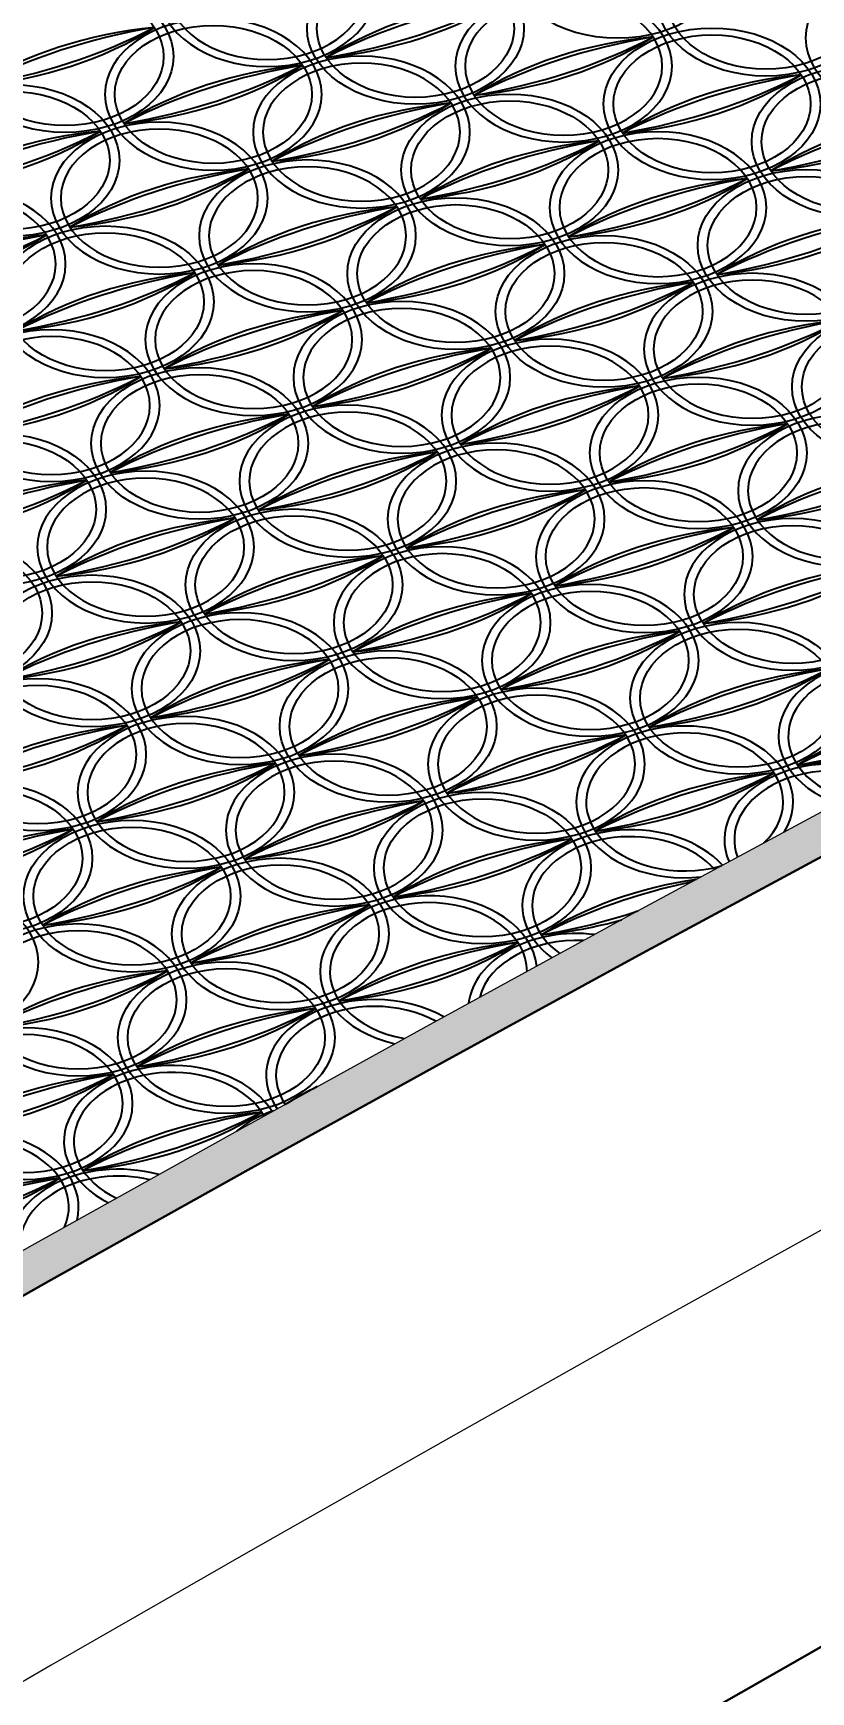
# Model space of a CAD drawing. Extents: x -2611510 to 954358, y -247163 to 181535.
# Drawn here: x 182191 to 186135, y 44740 to 53153 of the extents above; entities that cross this region are included whole.
import ezdxf

# ---------------------------------------------------------------- set-up
doc = ezdxf.new("R2010")
doc.units = 0
doc.linetypes.add('CENTER', pattern=[2, 1.25, -0.25, 0.25, -0.25])
doc.layers.get('Defpoints').update_dxf_attribs({"color": 8})
for name, color, linetype, lineweight in [('标注', 3, 'Continuous', 18), ('桥 中心线', 5, 'CENTER', 15), ('桥 构造粗实', 1, 'Continuous', 30)]:
    doc.layers.add(name, color=color, linetype=linetype, lineweight=lineweight)
doc.styles.add('仿宋字', font='仿宋_GB2312.TTF', dxfattribs={"width": 0.7})
doc.dimstyles.new('750', dxfattribs={"dimscale": 0, "dimtxt": 2.5, "dimasz": 1, "dimexe": 1, "dimexo": 1, "dimgap": 0, "dimtad": 0, "dimdec": 0, "dimlfac": 0.1, "dimrnd": 0.1, "dimzin": 12, "dimdsep": 46, "dimtxsty": '仿宋字', "dimblk": 'OBLIQUE', "dimcen": -1, "dimclrd": 256, "dimclre": 256, "dimclrt": 256, "dimadec": 4, "dimazin": 0, "dimtp": 2, "dimtm": 3, "dimtfac": 0.5, "dimtdec": 0, "dimtmove": 2, "dimatfit": 3, "dimldrblk": 'OBLIQUE', "dimfxl": 3, "dimfxlon": 1, "dimtvp": 0.7, "dimtolj": 1, "dimtzin": 12, "dimarcsym": 0})

# ---------------------------------------------------------------- blocks, each defined once
blk = doc.blocks.new('332323')
at = {"color": 8}
for centre, major_axis in [((14522.4, 13657), (550, 0)), ((15274.2, 13465.5), (550, 0)), ((15274.2, 13465.5), (500, 0)), ((13497.1, 13322.3), (550, 0)), ((13497.1, 13322.3), (500, 0)), ((11719.9, 13179.1), (550, 0)), ((11719.9, 13179.1), (500, 0)), ((12471.7, 12987.6), (500, 0)), ((15000.6, 12939.2), (550, 0)), ((15000.6, 12939.2), (500, 0)), ((15752.3, 12747.7), (550, 0)), ((15752.3, 12747.7), (500, 0)), ((11446.3, 12652.9), (550, 0)), ((11446.3, 12652.9), (500, 0)), ((13975.2, 12604.5), (550, 0)), ((13975.2, 12604.5), (500, 0)), ((15478.7, 12221.5), (550, 0)), ((15478.7, 12221.5), (500, 0)), ((13701.6, 12078.3), (550, 0)), ((13701.6, 12078.3), (500, 0)), ((11924.4, 11935.1), (550, 0)), ((11924.4, 11935.1), (500, 0)), ((14453.3, 11886.8), (550, 0)), ((14453.3, 11886.8), (500, 0)), ((15956.8, 11503.7), (550, 0)), ((15956.8, 11503.7), (500, 0)), ((12402.6, 11217.4), (550, 0)), ((12402.6, 11217.4), (500, 0)), ((14931.5, 11169), (550, 0)), ((14931.5, 11169), (500, 0)), ((11377.2, 10882.7), (550, 0)), ((11377.2, 10882.7), (500, 0)), ((14657.8, 10642.8), (500, 0)), ((12880.7, 10499.6), (550, 0)), ((12880.7, 10499.6), (500, 0)), ((15409.6, 10451.3), (500, 0)), ((11103.6, 10356.5), (550, 0)), ((11103.6, 10356.5), (500, 0)), ((11855.4, 10164.9), (550, 0)), ((11855.4, 10164.9), (500, 0)), ((15136, 9925), (550, 0)), ((15136, 9925), (500, 0)), ((13358.9, 9781.9), (550, 0)), ((13358.9, 9781.9), (500, 0)), ((11308.1, 9112.5), (550, 0)), ((11308.1, 9112.5), (500, 0)), ((13837, 9064.1), (550, 0)), ((13837, 9064.1), (500, 0)), ((12059.9, 8920.9), (550, 0)), ((12059.9, 8920.9), (500, 0)), ((12811.6, 8729.4), (550, 0)), ((12811.6, 8729.4), (500, 0)), ((12538, 8203.2), (550, 0)), ((12538, 8203.2), (500, 0))]:
    blk.add_ellipse(centre, major_axis=major_axis, ratio=0.7, dxfattribs=at)
for centre, major_axis, start_param, end_param in [((12745.3, 13513.8), (-550, 0), 3.141593, 9.424778), ((12745.3, 13513.8), (-500, 0), 3.141593, 9.424778), ((16025.9, 13273.9), (-550, 0), 3.141593, 9.424778), ((14182.2, 12293.7), (-1696.6, 0), -1.433605, -0.835323), ((14534.5, 11764.9), (-2505.2, 0), -1.335396, -0.933532), ((12811.9, 14350.9), (-1696.6, 0), 1.707987, 2.30627), ((12459.6, 14879.7), (2505.2, 0), -1.335396, -0.933532), ((14248.8, 13130.8), (-550, 0), 3.141593, 9.424778), ((14248.8, 13130.8), (-500, 0), 3.141593, 9.424778), ((12405.1, 12150.5), (1696.6, 0), 1.707987, 2.30627), ((12757.4, 11621.7), (2505.2, 0), 1.806196, 2.208061), ((11034.7, 14207.7), (-1696.6, 0), 1.707987, 2.30627), ((10682.5, 14736.5), (-2505.2, 0), 1.806196, 2.208061), ((12471.7, 12987.6), (-550, 0), 3.141593, 9.424778), ((14934, 12102.2), (1696.6, 0), 1.707987, 2.30627), ((15286.3, 11573.4), (-2505.2, 0), -1.335396, -0.933532), ((13563.6, 14159.3), (-1696.6, 0), 1.707987, 2.30627), ((13211.4, 14688.1), (2505.2, 0), -1.335396, -0.933532), ((13156.9, 11959), (1696.6, 0), 1.707987, 2.30627), ((13509.1, 11430.2), (-2505.2, 0), -1.335396, -0.933532), ((11786.5, 14016.2), (-1696.6, 0), 1.707987, 2.30627), ((11434.2, 14545), (2505.2, 0), -1.335396, -0.933532), ((13223.4, 12796.1), (-550, 0), 3.141593, 9.424778), ((13223.4, 12796.1), (-500, 0), 3.141593, 9.424778), ((15685.7, 11910.7), (1696.6, 0), 1.707987, 2.30627), ((16038, 11381.8), (-2505.2, 0), -1.335396, -0.933532), ((14315.4, 13967.8), (1696.6, 0), -1.433605, -0.835323), ((13963.1, 14496.6), (-2505.2, 0), 1.806196, 2.208061), ((13908.6, 11767.5), (1696.6, 0), 1.707987, 2.30627), ((14260.9, 11238.7), (-2505.2, 0), -1.335396, -0.933532), ((12538.2, 13824.6), (1696.6, 0), -1.433605, -0.835323), ((12186, 14353.4), (-2505.2, 0), 1.806196, 2.208061), ((16437.5, 11719.1), (-1696.6, 0), -1.433605, -0.835323), ((16789.8, 11190.3), (2505.2, 0), 1.806196, 2.208061), ((15067.1, 13776.3), (-1696.6, 0), 1.707987, 2.30627), ((14714.9, 14305.1), (-2505.2, 0), 1.806196, 2.208061), ((12131.5, 11624.3), (-1696.6, 0), -1.433605, -0.835323), ((12483.8, 11095.5), (-2505.2, 0), -1.335396, -0.933532), ((10761.1, 13681.5), (-1696.6, 0), 1.707987, 2.30627), ((10408.9, 14210.3), (-2505.2, 0), 1.806196, 2.208061), ((12198.1, 12461.4), (-550, 0), 3.141593, 9.424778), ((12198.1, 12461.4), (-500, 0), 3.141593, 9.424778), ((14726.9, 12413), (-550, 0), 3.141593, 9.424778), ((14660.4, 11576), (1696.6, 0), 1.707987, 2.30627), ((15012.6, 11047.2), (2505.2, 0), 1.806196, 2.208061), ((13290, 13633.1), (-1696.6, 0), 1.707987, 2.30627), ((12937.7, 14161.9), (2505.2, 0), -1.335396, -0.933532), ((14726.9, 12413), (-500, 0), 3.141593, 9.424778), ((12949.8, 12269.8), (-550, 0), 3.141593, 9.424778), ((12949.8, 12269.8), (-500, 0), 3.141593, 9.424778), ((12883.3, 11432.8), (1696.6, 0), 1.707987, 2.30627), ((13235.5, 10904), (2505.2, 0), 1.806196, 2.208061), ((11512.9, 13489.9), (-1696.6, 0), 1.707987, 2.30627), ((11160.6, 14018.7), (2505.2, 0), -1.335396, -0.933532), ((15412.1, 11384.4), (1696.6, 0), 1.707987, 2.30627), ((15764.4, 10855.6), (-2505.2, 0), -1.335396, -0.933532), ((14041.8, 13441.6), (-1696.6, 0), 1.707987, 2.30627), ((13689.5, 13970.4), (2505.2, 0), -1.335396, -0.933532), ((11172.7, 12126.7), (-550, 0), 3.141593, 9.424778), ((11172.7, 12126.7), (-500, 0), 3.141593, 9.424778), ((13635, 11241.3), (1696.6, 0), 1.707987, 2.30627), ((13987.3, 10712.5), (-2505.2, 0), -1.335396, -0.933532), ((12264.6, 13298.4), (1696.6, 0), -1.433605, -0.835323), ((11912.4, 13827.2), (2505.2, 0), -1.335396, -0.933532), ((16163.9, 11192.9), (1696.6, 0), 1.707987, 2.30627), ((16516.1, 10664.1), (-2505.2, 0), -1.335396, -0.933532), ((14793.5, 13250), (1696.6, 0), -1.433605, -0.835323), ((14441.2, 13778.8), (-2505.2, 0), 1.806196, 2.208061), ((11857.9, 11098.1), (1696.6, 0), 1.707987, 2.30627), ((12210.1, 10569.3), (-2505.2, 0), -1.335396, -0.933532), ((10487.5, 13155.2), (1696.6, 0), -1.433605, -0.835323), ((10135.2, 13684), (-2505.2, 0), 1.806196, 2.208061), ((14386.8, 11049.7), (-1696.6, 0), -1.433605, -0.835323), ((14739, 10520.9), (-2505.2, 0), -1.335396, -0.933532), ((13016.4, 13106.9), (1696.6, 0), -1.433605, -0.835323), ((12664.1, 13635.7), (-2505.2, 0), 1.806196, 2.208061), ((12676.2, 11743.6), (-550, 0), 3.141593, 9.424778), ((12609.6, 10906.6), (-1696.6, 0), -1.433605, -0.835323), ((12961.9, 10377.8), (-2505.2, 0), -1.335396, -0.933532), ((11239.3, 12963.7), (-1696.6, 0), 1.707987, 2.30627), ((10887, 13492.5), (-2505.2, 0), 1.806196, 2.208061), ((12676.2, 11743.6), (-500, 0), 3.141593, 9.424778), ((15138.5, 10858.2), (1696.6, 0), 1.707987, 2.30627), ((15490.8, 10329.4), (2505.2, 0), 1.806196, 2.208061), ((13768.1, 12915.3), (-1696.6, 0), 1.707987, 2.30627), ((13415.9, 13444.1), (2505.2, 0), -1.335396, -0.933532), ((15205.1, 11695.2), (-550, 0), 3.141593, 9.424778), ((15205.1, 11695.2), (-500, 0), 3.141593, 9.424778), ((13361.4, 10715), (1696.6, 0), 1.707987, 2.30627), ((13713.7, 10186.2), (2505.2, 0), 1.806196, 2.208061), ((11991, 12772.2), (-1696.6, 0), 1.707987, 2.30627), ((11638.7, 13301), (2505.2, 0), -1.335396, -0.933532), ((13428, 11552.1), (-550, 0), 3.141593, 9.424778), ((13428, 11552.1), (-500, 0), 3.141593, 9.424778), ((11650.8, 11408.9), (-550, 0), 3.141593, 9.424778), ((15890.3, 10666.7), (1696.6, 0), 1.707987, 2.30627), ((16242.5, 10137.9), (-2505.2, 0), -1.335396, -0.933532), ((14519.9, 12723.8), (-1696.6, 0), 1.707987, 2.30627), ((14167.6, 13252.6), (2505.2, 0), -1.335396, -0.933532), ((11650.8, 11408.9), (-500, 0), 3.141593, 9.424778), ((14113.1, 10523.5), (1696.6, 0), 1.707987, 2.30627), ((14465.4, 9994.7), (-2505.2, 0), -1.335396, -0.933532), ((12742.8, 12580.6), (-1696.6, 0), 1.707987, 2.30627), ((12390.5, 13109.5), (2505.2, 0), -1.335396, -0.933532), ((14179.7, 11360.5), (-550, 0), 3.141593, 9.424778), ((14179.7, 11360.5), (-500, 0), 3.141593, 9.424778), ((12336, 10380.3), (1696.6, 0), 1.707987, 2.30627), ((12688.3, 9851.5), (-2505.2, 0), -1.335396, -0.933532), ((10965.6, 12437.5), (-1696.6, 0), 1.707987, 2.30627), ((10613.4, 12966.3), (-2505.2, 0), 1.806196, 2.208061), ((14864.9, 10332), (-1696.6, 0), -1.433605, -0.835323), ((15217.2, 9803.2), (-2505.2, 0), -1.335396, -0.933532), ((13494.5, 12389.1), (1696.6, 0), -1.433605, -0.835323), ((13142.3, 12917.9), (-2505.2, 0), 1.806196, 2.208061), ((13087.8, 10188.8), (-1696.6, 0), -1.433605, -0.835323), ((13440, 9660), (-2505.2, 0), -1.335396, -0.933532), ((11717.4, 12246), (-1696.6, 0), 1.707987, 2.30627), ((11365.1, 12774.8), (-2505.2, 0), 1.806196, 2.208061), ((13154.3, 11025.8), (-550, 0), 3.141593, 9.424778), ((13154.3, 11025.8), (-500, 0), 3.141593, 9.424778), ((15683.2, 10977.5), (-550, 0), 3.141593, 9.424778), ((15616.7, 10140.4), (-1696.6, 0), -1.433605, -0.835323), ((15968.9, 9611.6), (-2505.2, 0), -1.335396, -0.933532), ((14246.3, 12197.6), (-1696.6, 0), 1.707987, 2.30627), ((13894, 12726.4), (2505.2, 0), -1.335396, -0.933532), ((15683.2, 10977.5), (-500, 0), 3.141593, 9.424778), ((13906.1, 10834.3), (-550, 0), 3.141593, 9.424778), ((13839.5, 9997.3), (1696.6, 0), 1.707987, 2.30627), ((14191.8, 9468.5), (2505.2, 0), 1.806196, 2.208061), ((12469.2, 12054.4), (-1696.6, 0), 1.707987, 2.30627), ((12116.9, 12583.2), (2505.2, 0), -1.335396, -0.933532), ((13906.1, 10834.3), (-500, 0), 3.141593, 9.424778), ((16368.4, 9948.9), (1696.6, 0), 1.707987, 2.30627), ((16720.7, 9420.1), (-2505.2, 0), -1.335396, -0.933532), ((14998, 12006.1), (-1696.6, 0), 1.707987, 2.30627), ((14645.8, 12534.9), (2505.2, 0), -1.335396, -0.933532), ((12062.4, 9854.1), (1696.6, 0), 1.707987, 2.30627), ((12414.7, 9325.3), (-2505.2, 0), -1.335396, -0.933532), ((10692, 11911.3), (-1696.6, 0), 1.707987, 2.30627), ((10339.8, 12440.1), (2505.2, 0), -1.335396, -0.933532), ((12129, 10691.1), (-550, 0), 3.141593, 9.424778), ((12129, 10691.1), (-500, 0), 3.141593, 9.424778), ((14657.8, 10642.8), (-550, 0), 3.141593, 9.424778), ((14591.3, 9805.7), (1696.6, 0), 1.707987, 2.30627), ((14943.5, 9276.9), (-2505.2, 0), -1.335396, -0.933532), ((13220.9, 11862.9), (-1696.6, 0), 1.707987, 2.30627), ((12868.6, 12391.7), (2505.2, 0), -1.335396, -0.933532), ((12814.2, 9662.6), (1696.6, 0), 1.707987, 2.30627), ((13166.4, 9133.8), (-2505.2, 0), -1.335396, -0.933532), ((11443.8, 11719.7), (1696.6, 0), -1.433605, -0.835323), ((11091.5, 12248.5), (-2505.2, 0), 1.806196, 2.208061), ((15343, 9614.2), (1696.6, 0), 1.707987, 2.30627), ((15695.3, 9085.4), (-2505.2, 0), -1.335396, -0.933532), ((13972.7, 11671.4), (1696.6, 0), -1.433605, -0.835323), ((13620.4, 12200.2), (-2505.2, 0), 1.806196, 2.208061), ((15409.6, 10451.3), (-550, 0), 3.141593, 9.424778), ((13632.5, 10308.1), (-550, 0), 3.141593, 9.424778), ((13565.9, 9471), (-1696.6, 0), -1.433605, -0.835323), ((13918.2, 8942.2), (-2505.2, 0), -1.335396, -0.933532), ((12195.5, 11528.2), (-1696.6, 0), 1.707987, 2.30627), ((11843.3, 12057), (-2505.2, 0), 1.806196, 2.208061), ((13632.5, 10308.1), (-500, 0), 3.141593, 9.424778), ((16094.8, 9422.7), (1696.6, 0), 1.707987, 2.30627), ((16447.1, 8893.9), (2505.2, 0), 1.806196, 2.208061), ((14724.4, 11479.8), (-1696.6, 0), 1.707987, 2.30627), ((14372.1, 12008.6), (2505.2, 0), -1.335396, -0.933532), ((14317.7, 9279.5), (1696.6, 0), 1.707987, 2.30627), ((14669.9, 8750.7), (2505.2, 0), 1.806196, 2.208061), ((12947.3, 11336.7), (-1696.6, 0), 1.707987, 2.30627), ((12595, 11865.5), (2505.2, 0), -1.335396, -0.933532), ((14384.2, 10116.6), (-550, 0), 3.141593, 9.424778), ((14384.2, 10116.6), (-500, 0), 3.141593, 9.424778), ((12607.1, 9973.4), (-550, 0), 3.141593, 9.424778), ((12540.5, 9136.3), (1696.6, 0), 1.707987, 2.30627), ((12892.8, 8607.5), (-2505.2, 0), -1.335396, -0.933532), ((11170.2, 11193.5), (-1696.6, 0), 1.707987, 2.30627), ((10817.9, 11722.3), (2505.2, 0), -1.335396, -0.933532), ((12607.1, 9973.4), (-500, 0), 3.141593, 9.424778), ((15069.4, 9088), (1696.6, 0), 1.707987, 2.30627), ((15421.7, 8559.2), (-2505.2, 0), -1.335396, -0.933532), ((13699, 11145.1), (1696.6, 0), -1.433605, -0.835323), ((13346.8, 11673.9), (2505.2, 0), -1.335396, -0.933532), ((13292.3, 8944.8), (1696.6, 0), 1.707987, 2.30627), ((13644.6, 8416), (-2505.2, 0), -1.335396, -0.933532), ((11921.9, 11002), (1696.6, 0), -1.433605, -0.835323), ((11569.7, 11530.8), (-2505.2, 0), 1.806196, 2.208061), ((15887.7, 9733.5), (550, 0), 0.205711, 4.238206), ((11581.7, 9638.7), (-550, 0), 3.141593, 9.424778), ((15821.2, 8896.4), (-1696.6, 0), -1.433605, -0.835323), ((16173.4, 8367.6), (-2505.2, 0), -1.335396, -0.933532), ((14450.8, 10953.6), (1696.6, 0), -1.433605, -0.835323), ((14098.5, 11482.4), (-2505.2, 0), 1.806196, 2.208061), ((15887.7, 9733.5), (500, 0), 0.157389, 4.286527), ((11581.7, 9638.7), (-500, 0), 3.141593, 9.424778), ((14044.1, 8753.3), (1696.6, 0), 1.707987, 2.30627), ((14396.3, 8224.5), (2505.2, 0), 1.806196, 2.208061), ((12673.7, 10810.4), (-1696.6, 0), 1.707987, 2.30627), ((12321.4, 11339.2), (-2505.2, 0), 1.806196, 2.208061), ((14110.6, 9590.3), (-550, 0), 3.141593, 9.424778), ((14110.6, 9590.3), (-500, 0), 3.141593, 9.424778), ((16572.9, 8704.9), (1696.6, 0), 1.707987, 2.30627), ((16925.2, 8176.1), (2505.2, 0), 1.806196, 2.208061), ((15202.6, 10762.1), (-1696.6, 0), 1.707987, 2.30627), ((14850.3, 11290.9), (2505.2, 0), -1.335396, -0.933532), ((12266.9, 8610.1), (1696.6, 0), 1.707987, 2.30627), ((12619.2, 8081.3), (-2505.2, 0), -1.335396, -0.933532), ((10896.5, 10667.3), (-1696.6, 0), 1.707987, 2.30627), ((10544.3, 11196.1), (2505.2, 0), -1.335396, -0.933532), ((12333.5, 9447.2), (-550, 0), 3.141593, 9.424778), ((12333.5, 9447.2), (-500, 0), 3.141593, 9.424778), ((14862.4, 9398.8), (-550, 0), 9.017023, 14.287817), ((14862.4, 9398.8), (-500, 0), 8.787187, 14.517652), ((14795.8, 8561.8), (1696.6, 0), 1.707987, 2.30627), ((15148.1, 8032.9), (2505.2, 0), 1.806196, 2.208061), ((13425.4, 10618.9), (-1696.6, 0), 1.707987, 2.30627), ((13073.2, 11147.7), (2505.2, 0), -1.335396, -0.933532), ((13018.7, 8418.6), (1696.6, 0), 1.707987, 2.30627), ((13370.9, 7889.8), (-2505.2, 0), -1.335396, -0.933532), ((11648.3, 10475.7), (-1696.6, 0), 1.707987, 2.30627), ((11296, 11004.5), (2505.2, 0), -1.335396, -0.933532), ((13085.2, 9255.6), (-550, 0), 3.141593, 9.424778), ((13085.2, 9255.6), (-500, 0), 3.141593, 9.424778), ((15614.1, 9207.3), (-550, 0), 4.155402, 6.5782), ((15547.6, 8370.2), (1696.6, 0), 1.707987, 2.30627), ((15899.8, 7841.4), (-2505.2, 0), -1.335396, -0.933532), ((14177.2, 10427.4), (-1696.6, 0), 1.707987, 2.30627), ((13824.9, 10956.2), (2505.2, 0), -1.335396, -0.933532), ((15614.1, 9207.3), (-500, 0), 4.193631, 6.540067), ((13770.4, 8227.1), (1696.6, 0), 1.707987, 2.30627), ((14122.7, 7698.3), (-2505.2, 0), -1.335396, -0.933532), ((12400.1, 10284.2), (-1696.6, 0), 1.707987, 2.30627), ((12047.8, 10813), (-2505.2, 0), 1.806196, 2.208061), ((11993.3, 8083.9), (-1696.6, 0), -1.433605, -0.835323), ((12345.6, 7555.1), (-2505.2, 0), -1.335396, -0.933532), ((10622.9, 10141), (1696.6, 0), -1.433605, -0.835323), ((10270.7, 10669.8), (-2505.2, 0), 1.806196, 2.208061), ((14588.8, 8872.6), (-550, 0), 3.70234, 7.040882), ((14522.2, 8035.5), (-1696.6, 0), -1.433605, -0.835323), ((14874.5, 7506.7), (-2505.2, 0), -1.335396, -0.933532), ((13151.8, 10092.7), (-1696.6, 0), 1.707987, 2.30627), ((12799.5, 10621.5), (-2505.2, 0), 1.806196, 2.208061), ((14588.8, 8872.6), (-500, 0), 3.692696, 7.050437), ((12745.1, 7892.4), (-1696.6, 0), -1.433605, -0.835323), ((13097.3, 7363.6), (-2505.2, 0), -1.335396, -0.933532), ((11374.7, 9949.5), (-1696.6, 0), 1.707987, 2.30627), ((11022.4, 10478.3), (-2505.2, 0), 1.806196, 2.208061), ((15273.9, 7844), (1696.6, 0), 1.779714, 2.30627), ((11034.5, 8586.2), (-550, 0), 3.141593, 9.424778), ((13563.4, 8537.9), (-550, 0), 3.214132, 7.538097), ((15626.2, 7315.2), (2505.2, 0), 1.865354, 2.208061), ((13496.8, 7700.8), (1696.6, 0), 1.707987, 2.30627), ((13849.1, 7172), (-2505.2, 0), -1.335396, -0.933532), ((12126.4, 9758), (-1696.6, 0), 1.707987, 2.30627), ((11774.2, 10286.8), (2505.2, 0), -1.335396, -0.933532), ((13563.4, 8537.9), (-500, 0), 3.145558, 7.60619), ((13551.3, 10429.9), (2505.2, 0), -1.335396, -1.127813), ((11786.3, 8394.7), (-550, 0), 3.141593, 9.424778), ((13903.6, 9901.1), (-1696.6, 0), 1.707987, 1.957001), ((11786.3, 8394.7), (-500, 0), 3.141593, 9.424778), ((14248.6, 7509.3), (1696.6, 0), 1.707987, 2.30627), ((14600.8, 6980.5), (-2505.2, 0), -1.335396, -0.933532), ((12878.2, 9566.4), (1696.6, 0), -1.433605, -0.835323), ((12525.9, 10095.2), (-2505.2, 0), 1.806196, 2.208061), ((14315.1, 8346.3), (550, 0), 1.405666, 3.060885), ((14315.1, 8346.3), (500, 0), 1.501968, 2.964583), ((12471.4, 7366.1), (-1696.6, 0), -1.433605, -0.835323), ((12823.7, 6837.3), (-2505.2, 0), -1.335396, -0.933532), ((11101.1, 9423.3), (-1696.6, 0), 1.707987, 2.30627), ((10748.8, 9952.1), (2505.2, 0), -1.335396, -0.933532), ((13289.8, 8011.6), (550, 0), 0.879581, 3.596981), ((13223.2, 7174.6), (1696.6, 0), 1.707987, 2.30627), ((13575.5, 6645.8), (-2505.2, 0), -1.335396, -0.933532), ((11852.8, 9231.7), (-1696.6, 0), 1.707987, 2.30627), ((11500.6, 9760.6), (-2505.2, 0), 1.806196, 2.208061), ((13289.8, 8011.6), (500, 0), 0.901694, 3.575335), ((11512.6, 7868.5), (-550, 0), 3.141593, 9.424778), ((11512.6, 7868.5), (-500, 0), 3.141593, 9.424778), ((12197.8, 6839.9), (1696.6, 0), 1.707987, 2.30627), ((12550.1, 6311.1), (-2505.2, 0), -1.335396, -0.933532), ((10827.5, 8897.1), (1696.6, 0), -1.433605, -0.835323), ((10475.2, 9425.9), (-2505.2, 0), 1.806196, 2.208061), ((12264.4, 7676.9), (550, 0), 0.403643, 4.082241), ((12264.4, 7676.9), (500, 0), 0.376464, 4.109706), ((13975, 6983.1), (1696.6, 0), 2.183561, 2.30627), ((12949.6, 6648.4), (-1696.6, 0), -1.433605, -0.835323), ((13301.9, 6119.6), (-2505.2, 0), -1.335396, -0.933532), ((11579.2, 8705.5), (1696.6, 0), -1.433605, -0.835323), ((11226.9, 9234.3), (-2505.2, 0), 1.806196, 2.208061), ((13016.2, 7485.4), (-550, 0), 5.160417, 5.600488), ((11239, 7342.3), (-550, 0), 9.254257, 14.090623), ((11239, 7342.3), (500, 0), 5.99165, 11.070342), ((11924.2, 6313.7), (1696.6, 0), 1.707987, 2.30627), ((12276.5, 5784.9), (-2505.2, 0), -1.335396, -0.933532), ((10553.8, 8370.8), (-1696.6, 0), 1.707987, 2.30627), ((10201.6, 8899.6), (2505.2, 0), -1.335396, -0.933532), ((11990.8, 7150.7), (-550, 0), 4.331953, 6.441543), ((11990.8, 7150.7), (-500, 0), 4.389762, 6.38318)]:
    blk.add_ellipse(centre, major_axis=major_axis, ratio=0.7, start_param=start_param, end_param=end_param, dxfattribs=at)
blk = doc.blocks.new('_Oblique')
at = {"color": 0, "linetype": 'ByBlock', "lineweight": -2}
blk.add_line((-0.5, -0.5), (0.5, 0.5), dxfattribs=at)
blk = doc.blocks.new('*D303')
at = {"layer": 'Defpoints', "color": 0, "transparency": 16777216}
for p in [(191281.5, 73637.3), (191281.5, 40163.4), (172281.5, 31212.6)]:
    blk.add_point(p, dxfattribs=at)
at = {"layer": '标注', "lineweight": -2, "transparency": 16777216}
for p, q in [((172281.5, 71637.3), (172281.5, 74637.3)), ((191281.5, 71637.3), (191281.5, 74637.3)), ((172281.5, 73637.3), (191281.5, 73637.3))]:
    blk.add_line(p, q, dxfattribs=at)
at = {"layer": '标注', "lineweight": -2, "transparency": 16777216, "xscale": 1000.0000020837, "yscale": 1000.0000020837, "zscale": 1000.0000020837, "rotation": 180}
blk.add_blockref('_Oblique', (172281.5, 73637.3), dxfattribs=at)
at = {"layer": '标注', "lineweight": -2, "transparency": 16777216, "xscale": 1000.0000020837, "yscale": 1000.0000020837, "zscale": 1000.0000020837}
blk.add_blockref('_Oblique', (191281.5, 73637.3), dxfattribs=at)
at = {"layer": '标注', "transparency": 16777216, "insert": (181781.5, 75387.3), "char_height": 2500, "attachment_point": 5, "style": '仿宋字'}
blk.add_mtext('\\A1;1900', dxfattribs=at)
blk = doc.blocks.new('*D348')
at = {"layer": 'Defpoints', "color": 0}
for p in [(374281.5, 83145.3), (170281.5, 72374.9), (374281.5, 37143.4)]:
    blk.add_point(p, dxfattribs=at)
at = {"layer": '标注', "lineweight": -2}
for p, q in [((170281.5, 81145.3), (170281.5, 84145.3)), ((374281.5, 81145.3), (374281.5, 84145.3)), ((170281.5, 83145.3), (374281.5, 83145.3))]:
    blk.add_line(p, q, dxfattribs=at)
at = {"layer": '标注', "lineweight": -2, "xscale": 1000.0000020837, "yscale": 1000.0000020837, "zscale": 1000.0000020837, "rotation": 180}
blk.add_blockref('_Oblique', (170281.5, 83145.3), dxfattribs=at)
at = {"layer": '标注', "lineweight": -2, "xscale": 1000.0000020837, "yscale": 1000.0000020837, "zscale": 1000.0000020837}
blk.add_blockref('_Oblique', (374281.5, 83145.3), dxfattribs=at)
at = {"layer": '标注', "insert": (272281.5, 84810.2), "char_height": 2500, "attachment_point": 5, "style": '仿宋字'}
blk.add_mtext('\\A1;20400', dxfattribs=at)

msp = doc.modelspace()

# ---------------------------------------------------------------- hatches: boundary and pattern name
h = msp.add_hatch(color=8)
h.paths.add_polyline_path([(155492.8, 43527.9), (156491.3, 43991.6), (157489.8, 44451.2), (158488.3, 44906.9), (159486.8, 45358.6), (160485.3, 45806.3), (161483.8, 46250), (162482.3, 46689.8), (163480.7, 47125.5), (164479.2, 47557.3), (165477.6, 47985.1), (166476.1, 48408.9), (167474.5, 48828.8), (168473, 49244.6), (169471.4, 49656.5), (170469.8, 50064.4), (171468.2, 50468.3), (172466.6, 50868.2), (173465, 51264.1), (174463.4, 51656.1), (175461.8, 52044.1), (176460.2, 52428.1), (177458.6, 52808.1), (178456.9, 53184.1), (179455.3, 53556.1), (180453.6, 53924.2), (181452, 54288.3), (182450.3, 54648.4), (183448.7, 55004.5), (184447, 55356.7), (185445.3, 55704.8), (186443.6, 56049), (187441.9, 56389.2), (188440.2, 56725.4), (189438.5, 57057.7), (190436.8, 57385.9), (191435.1, 57710.2), (192433.4, 58030.5), (193431.7, 58346.8), (194429.9, 58659.1), (195428.2, 58967.5), (196426.5, 59271.9), (197424.7, 59572.2), (198422.9, 59868.7), (199421.2, 60161.1), (200419.4, 60449.5), (201417.6, 60734), (202415.9, 61014.5), (203414.1, 61291), (204412.3, 61563.5), (205410.5, 61832.1), (206408.7, 62096.7), (207406.9, 62357.2), (208405.1, 62613.8), (209403.3, 62866.5), (210401.4, 63115.1), (211399.6, 63359.8), (212397.8, 63600.5), (213396, 63837.2), (214394.1, 64069.9), (215392.3, 64298.7), (216390.4, 64523.5), (217388.6, 64744.3), (218386.7, 64961.1), (219384.8, 65173.9), (220383, 65382.8), (221381.1, 65587.6), (222379.2, 65788.5), (223377.3, 65985.5), (224375.5, 66178.4), (225373.6, 66367.4), (226371.7, 66552.3), (227369.8, 66733.3), (228367.9, 66910.4), (229188.8, 67052.7, -0.929118), (229333.4, 66268.1), (229281.5, 66254.5), (228281.5, 65986.8), (227281.5, 65712.7), (226281.5, 65432.2), (225281.5, 65145.5), (224281.5, 64852.4), (223281.5, 64553), (222281.5, 64247.2), (221281.5, 63935.1), (220281.5, 63616.7), (219281.5, 63291.9), (218281.5, 62960.8), (217281.5, 62623.4), (216281.5, 62279.6), (215281.5, 61929.5), (214281.5, 61573.1), (213281.5, 61210.4), (212281.5, 60841.3), (211281.5, 60465.9), (210281.5, 60084.2), (209281.5, 59696.2), (208281.5, 59301.8), (207281.5, 58901.1), (206281.5, 58494.1), (205281.5, 58080.7), (204281.5, 57661), (203281.5, 57235), (202281.5, 56802.7), (201281.5, 56364.1), (200281.5, 55919.1), (199281.5, 55467.8), (198281.5, 55010.2), (197281.5, 54546.3), (196281.5, 54076), (195281.5, 53599.5), (194281.5, 53116.6), (193281.5, 52627.4), (192281.5, 52131.9), (191281.5, 51630), (190281.5, 51121.8), (189281.5, 50607.4), (188281.5, 50086.6), (187281.5, 49559.5), (186281.5, 49026), (185281.5, 48486.3), (184281.5, 47940.2), (183281.5, 47387.9), (182281.5, 46829.2), (181281.5, 46264.2), (180281.5, 45692.8), (179281.5, 45115.2), (178281.5, 44531.3), (177281.5, 43941), (176281.5, 43344.4), (175281.5, 42741.5), (174281.5, 42132.3), (173281.5, 41516.8), (173025.6, 41357.7), (152285.9, 41168.6, -0.759516), (152072.4, 41909.1), (152497.2, 42113.1), (153495.8, 42588.7), (154494.3, 43060.3)])
h.paths.add_polyline_path([(173176.3, 41686.9), (172967.7, 41557.2), (152284.1, 41368.6, -0.74253), (152170, 41734.1), (152583.5, 41932.7), (153581.5, 42408), (154579.4, 42879.3), (155577.3, 43346.7), (156575.3, 43810.1), (157573.2, 44269.4), (158571.1, 44724.8), (159569, 45176.2), (160566.8, 45623.7), (161564.7, 46067.1), (162562.6, 46506.6), (163560.4, 46942.1), (164558.3, 47373.6), (165556.1, 47801.2), (166553.9, 48224.7), (167551.7, 48644.3), (168549.5, 49059.9), (169547.3, 49471.5), (170545.1, 49879.1), (171542.9, 50282.7), (172540.7, 50682.4), (173538.4, 51078.1), (174536.2, 51469.8), (175533.9, 51857.5), (176531.7, 52241.3), (177529.4, 52621), (178527.1, 52996.8), (179524.8, 53368.6), (180522.5, 53736.4), (181520.2, 54100.3), (182517.9, 54460.1), (183515.5, 54816), (184513.2, 55167.9), (185510.8, 55515.9), (186508.5, 55859.8), (187506.1, 56199.8), (188503.7, 56535.8), (189501.3, 56867.8), (190499, 57195.8), (191496.6, 57519.9), (192494.1, 57839.9), (193491.7, 58156), (194489.3, 58468.1), (195486.9, 58776.3), (196484.4, 59080.4), (197482, 59380.6), (198479.5, 59676.8), (199477.1, 59969), (200474.6, 60257.3), (201472.1, 60541.6), (202469.6, 60821.8), (203467.1, 61098.2), (204464.6, 61370.5), (205462.1, 61638.9), (206459.6, 61903.2), (207457.1, 62163.6), (208454.5, 62420.1), (209452, 62672.5), (210449.4, 62921), (211446.9, 63165.5), (212444.3, 63406), (213441.7, 63642.5), (214439.2, 63875.1), (215436.6, 64103.7), (216434, 64328.3), (217431.4, 64548.9), (218428.8, 64765.5), (219426.2, 64978.2), (220423.6, 65186.9), (221420.9, 65391.6), (222418.3, 65592.4), (223415.7, 65789.2), (224413, 65982), (225410.4, 66170.8), (226407.7, 66355.6), (227405.1, 66536.5), (228402.4, 66713.4), (229180.7, 66848.3, -1.002467), (229282.8, 66461.6), (229230.3, 66447.9), (228229.2, 66179.8), (227228.1, 65905.4), (226226.9, 65624.7), (225225.8, 65337.6), (224224.7, 65044.2), (223223.6, 64744.4), (222222.5, 64438.3), (221221.4, 64125.8), (220220.3, 63807.1), (219219.2, 63482), (218218.1, 63150.5), (217217, 62812.7), (216215.9, 62468.6), (215214.9, 62118.1), (214213.8, 61761.3), (213212.8, 61398.2), (212211.7, 61028.8), (211210.7, 60653), (210209.7, 60270.9), (209208.6, 59882.4), (208207.6, 59487.6), (207206.6, 59086.5), (206205.6, 58679.1), (205204.6, 58265.3), (204203.6, 57845.2), (203202.6, 57418.8), (202201.6, 56986.1), (201200.7, 56547), (200199.7, 56101.6), (199198.8, 55649.9), (198197.8, 55191.9), (197196.9, 54727.5), (196195.9, 54256.8), (195195, 53779.8), (194194.1, 53296.5), (193193.2, 52806.8), (192192.2, 52310.8), (191191.3, 51808.5), (190190.4, 51299.9), (189189.6, 50785), (188188.7, 50263.7), (187187.8, 49736.2), (186186.9, 49202.3), (185186.1, 48662.1), (184185.2, 48115.5), (183184.4, 47562.7), (182183.5, 47003.5), (181182.7, 46438.1), (180181.9, 45866.3), (179181.1, 45288.2), (178180.2, 44703.7), (177179.4, 44113), (176178.6, 43515.9), (175177.8, 42912.6), (174177.1, 42302.9)], flags=16)

# ---------------------------------------------------------------- linework, layer by layer
at = {"layer": '桥 中心线', "color": 8, "ltscale": 3000}
msp.add_lwpolyline([(186281.5, 47134.2), (185281.5, 46579), (184281.5, 46017.4), (183281.5, 45449.3), (182281.5, 44874.8), (181281.5, 44293.9), (180281.5, 43706.6), (179281.5, 43112.9), (178281.5, 42512.7), (177281.5, 41906.1), (176281.5, 41293.1), (175281.5, 40673.7), (174281.5, 40047.9), (173281.5, 39415.6), (172281.5, 38777)], dxfattribs=at)
at = {"layer": '桥 构造粗实'}
for points in [[(199281.5, 51848.4), (198281.5, 51362.4), (197281.5, 50869.9), (196281.5, 50370.9), (195281.5, 49865.4), (194281.5, 49353.4), (193281.5, 48834.8), (192281.5, 48309.8), (191281.5, 47778.2), (190281.5, 47240.1), (189281.5, 46695.5), (188281.5, 46144.3), (187281.5, 45586.7), (186281.5, 45022.5), (185281.5, 44451.8), (184281.5, 43874.5), (183281.5, 43290.8), (182281.5, 42700.5), (181281.5, 42103.7), (180281.5, 41500.4), (179281.5, 40890.5), (178281.5, 40274.2), (177684.6, 39902.3)], [(186281.5, 49026), (185281.5, 48486.3), (184281.5, 47940.2), (183281.5, 47387.9), (182281.5, 46829.2), (181281.5, 46264.2), (180281.5, 45692.8), (179281.5, 45115.2), (178281.5, 44531.3), (177281.5, 43941), (176281.5, 43344.4), (175281.5, 42741.5), (174281.5, 42132.3), (173281.5, 41516.8), (172281.5, 40895), (171281.5, 40266.9), (170632.7, 39855.3)], [(186281.5, 49026), (185281.5, 48486.3), (184281.5, 47940.2), (183281.5, 47387.9), (182281.5, 46829.2), (181281.5, 46264.2), (180281.5, 45692.8), (179281.5, 45115.2), (178281.5, 44531.3), (177281.5, 43941), (176281.5, 43344.4), (175281.5, 42741.5), (174281.5, 42132.3), (173281.5, 41516.8), (173025.6, 41357.7)]]:
    msp.add_lwpolyline(points, dxfattribs=at)
at = {"layer": '桥 构造粗实', "color": 252, "lineweight": 15}
msp.add_lwpolyline([(186186.9, 49202.3), (185186.1, 48662.1), (184185.2, 48115.5), (183184.4, 47562.7), (182183.5, 47003.5), (181182.7, 46438.1), (180181.9, 45866.3), (179181.1, 45288.2), (178180.2, 44703.7), (177179.4, 44113), (176178.6, 43515.9), (175177.8, 42912.6), (174177.1, 42302.9), (173176.3, 41686.9), (172967.7, 41557.2)], dxfattribs=at)

# ---------------------------------------------------------------- block references
msp.add_blockref('332323', (170632.7, 39855.3))

# ---------------------------------------------------------------- dimensions: what is measured, and where the dimension line sits
at = {"layer": '标注'}
for base, p1, p2, picture, middle in [((374281.5, 83145.3), (170281.5, 72374.9), (374281.5, 37143.4), '*D348', (272281.5, 84810.2)), ((191281.5, 73637.3), (172281.5, 31212.6), (191281.5, 40163.4), '*D303', (181781.5, 75387.3))]:
    dim = msp.add_linear_dim(base=base, p1=p1, p2=p2, dimstyle='750', override={"dimscale": 1000.000002, "dimfxl": 2}, dxfattribs=at)
    dim.commit()
    dim.dimension.update_dxf_attribs({"geometry": picture, "text_midpoint": middle})

doc.saveas('drawing.dxf')
